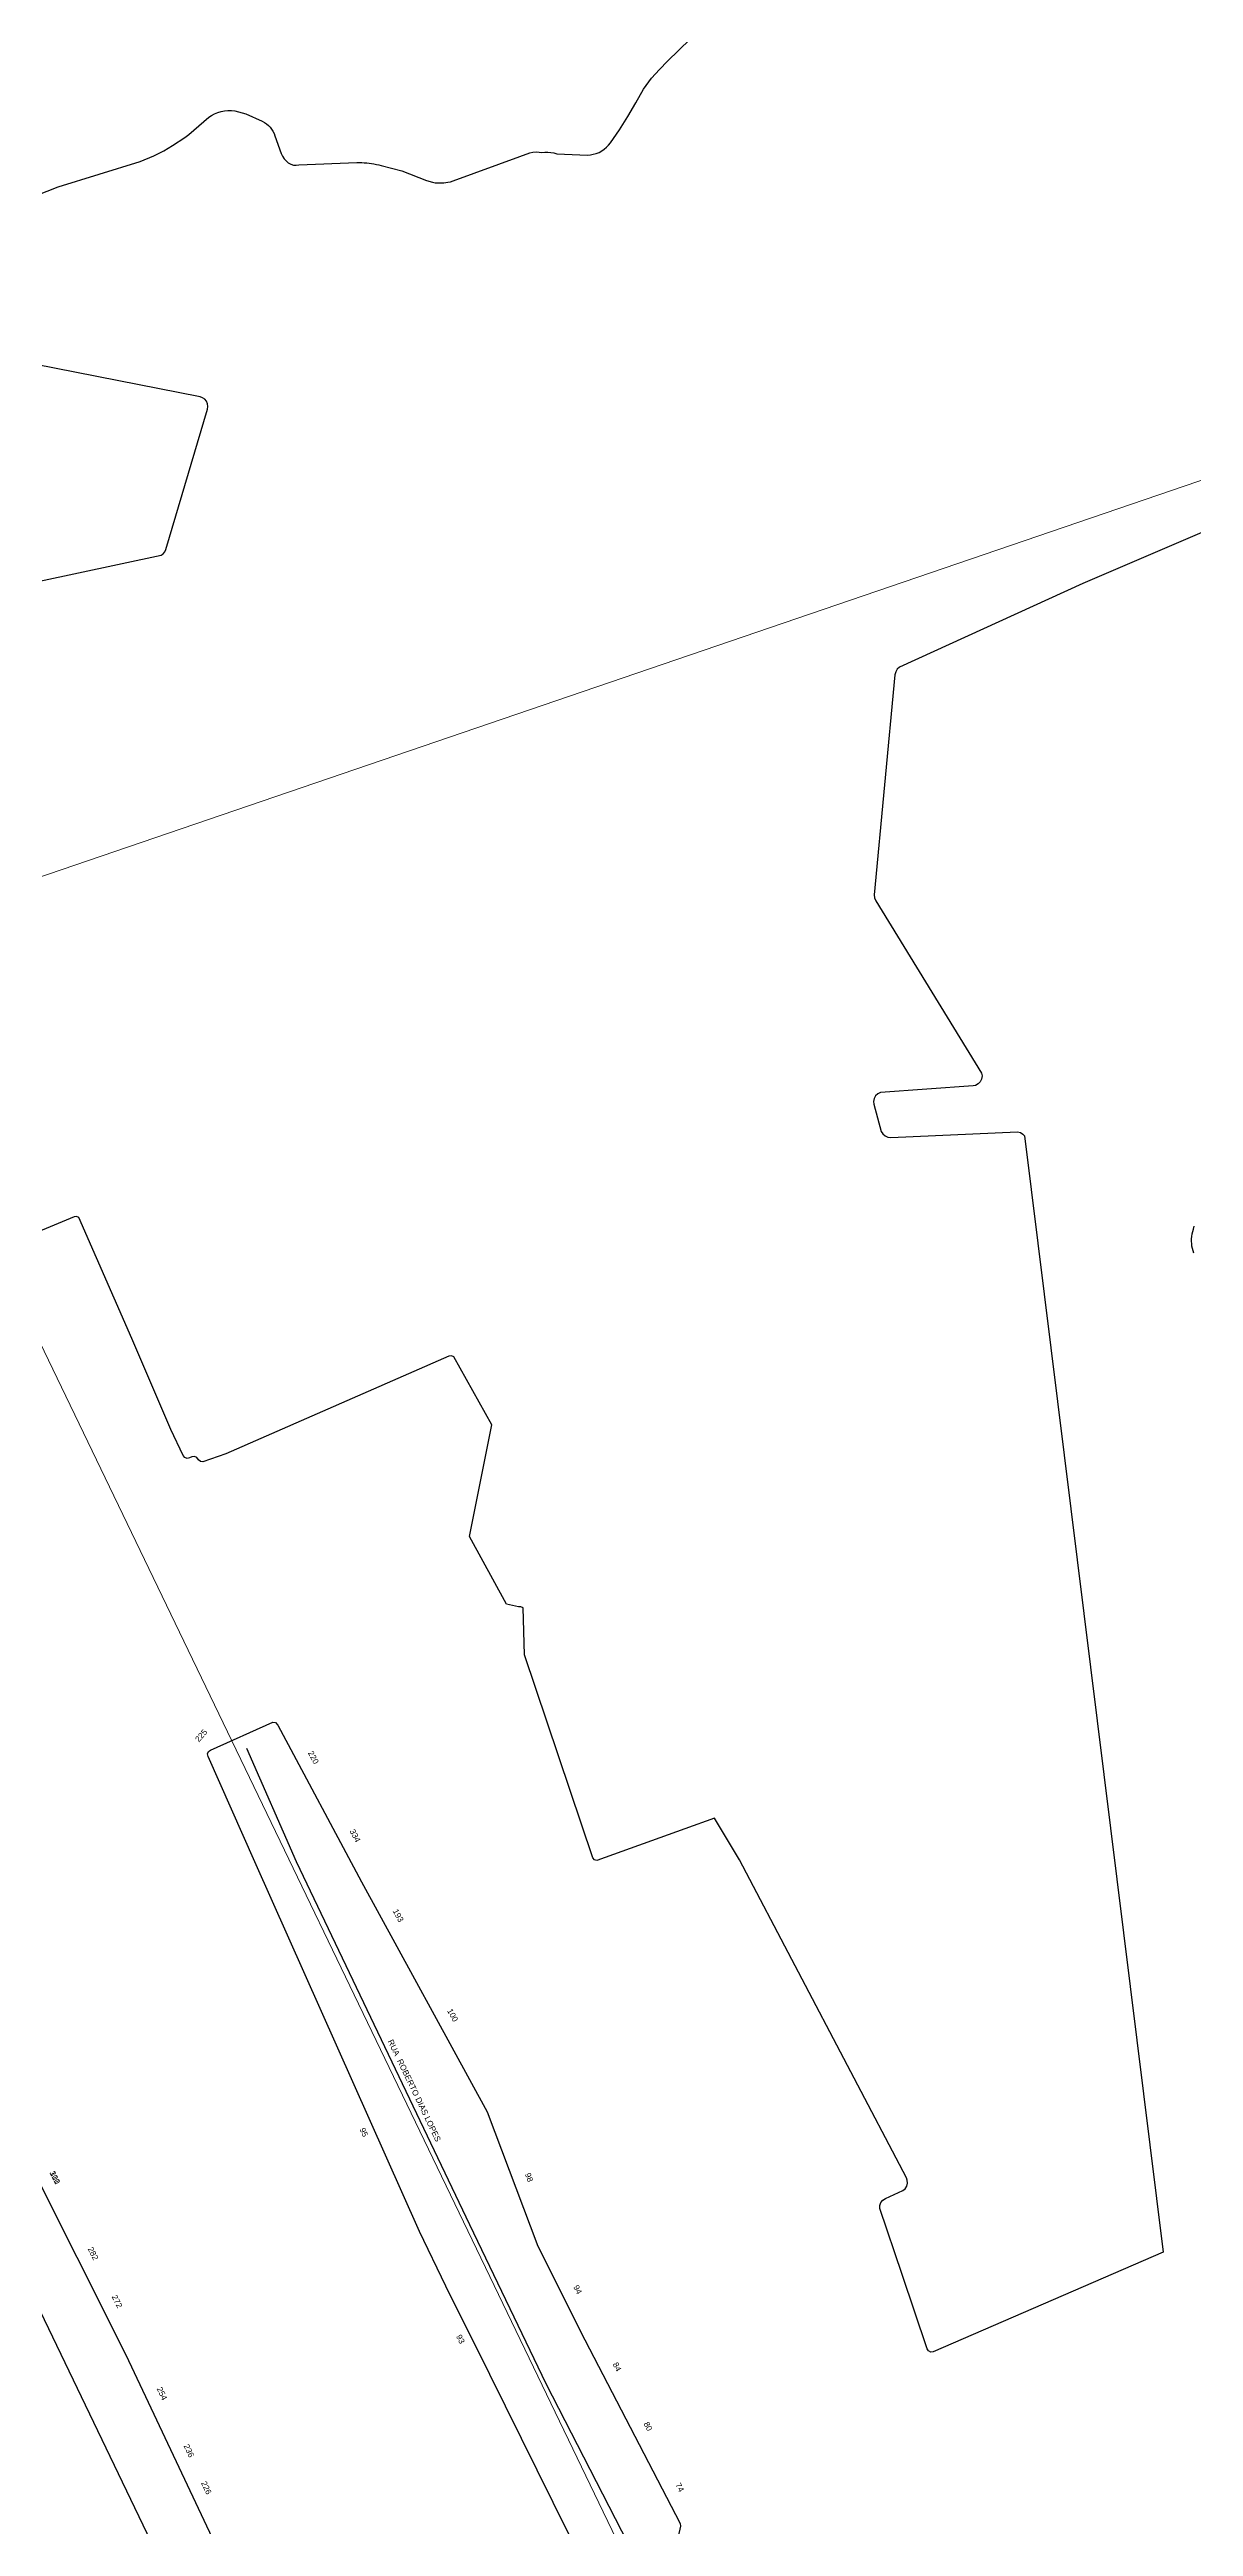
# Model space of a CAD drawing. Header units: millimetres. Extents: x 617751 to 636088, y 68402 to 77988.
# Drawn here: x 630753 to 630990, y 72248 to 72760 of the extents above; entities that cross this region are included whole.
import ezdxf

# ---------------------------------------------------------------- set-up
doc = ezdxf.new("R2010")
doc.units = ezdxf.units.MM
doc.header["$LTSCALE"] = 3
doc.header["$MEASUREMENT"] = 0
for name, color, linetype in [('ALINHAMENTO PREDIAL', 120, 'Continuous'), ('BAIRRO', 30, 'Continuous'), ('NOME LOGRADOURO', 252, 'Continuous'), ('NUMERAÇÃO', 7, 'Continuous')]:
    doc.layers.add(name, color=color, linetype=linetype)
doc.styles.get("Standard").update_dxf_attribs({"font": 'arial.ttf'})

msp = doc.modelspace()

# ---------------------------------------------------------------- linework, layer by layer
at = {"layer": 'ALINHAMENTO PREDIAL'}
for points in [[(630747.65, 72728.89), (630754.82, 72731.75), (630763.29, 72734.37), (630771.76, 72737), (630774.61, 72738.12), (630776.65, 72739.18), (630778.43, 72740.26), (630781, 72741.95), (630781.79, 72742.56), (630785.92, 72746.11), (630786.51, 72746.5), (630787.14, 72746.84), (630787.8, 72747.11), (630788.49, 72747.32), (630789.19, 72747.45), (630789.9, 72747.51), (630790.61, 72747.5), (630791.32, 72747.42), (630793.61, 72746.8), (630797.01, 72745.29), (630797.46, 72745.05), (630797.88, 72744.76), (630798.27, 72744.42), (630798.63, 72744.05), (630798.94, 72743.65), (630799.21, 72743.21), (630799.44, 72742.75), (630799.62, 72742.27), (630800.89, 72738.62), (630801.18, 72738.05), (630801.55, 72737.52), (630801.98, 72737.04), (630802.38, 72736.71), (630802.88, 72736.42), (630803.43, 72736.24), (630804.01, 72736.18), (630804.58, 72736.25), (630816.57, 72736.73), (630817.08, 72736.74), (630817.59, 72736.73), (630818.09, 72736.71), (630818.6, 72736.68), (630819.1, 72736.63), (630819.6, 72736.56), (630820.1, 72736.47), (630820.6, 72736.37), (630821.09, 72736.26), (630821.58, 72736.13), (630825.89, 72735.01), (630830.95, 72733.06), (630832.23, 72732.68), (630832.73, 72732.58), (630833.23, 72732.53), (630833.73, 72732.53), (630834.54, 72732.59), (630835.35, 72732.67), (630835.92, 72732.78), (630836.45, 72732.99), (630850.23, 72738), (630852.31, 72738.76), (630852.96, 72738.89), (630853.62, 72738.94), (630854.28, 72738.89), (630854.82, 72738.83), (630855.4, 72738.87), (630856.04, 72738.89), (630856.67, 72738.84), (630857.29, 72738.74), (630857.9, 72738.58), (630864.22, 72738.3), (630864.84, 72738.35), (630865.45, 72738.46), (630866.05, 72738.63), (630866.63, 72738.86), (630867.18, 72739.15), (630867.69, 72739.5), (630868.17, 72739.9), (630868.61, 72740.34), (630868.99, 72740.83), (630870.85, 72743.52), (630872.61, 72746.27), (630874.27, 72749.08), (630875.84, 72751.95), (630877.5, 72754.22), (630879.16, 72755.96), (630880.82, 72757.7), (630883.14, 72759.97), (630885.46, 72762.24)], [(630747.65, 72728.89), (630754.82, 72731.75), (630763.29, 72734.37), (630771.76, 72737), (630774.61, 72738.12), (630776.65, 72739.18), (630778.43, 72740.26), (630781, 72741.95), (630781.79, 72742.56), (630785.92, 72746.11), (630786.51, 72746.5), (630787.14, 72746.84), (630787.8, 72747.11), (630788.49, 72747.32), (630789.19, 72747.45), (630789.9, 72747.51), (630790.61, 72747.5), (630791.32, 72747.42), (630793.61, 72746.8), (630797.01, 72745.29), (630797.46, 72745.05), (630797.88, 72744.76), (630798.27, 72744.42), (630798.63, 72744.05), (630798.94, 72743.65), (630799.21, 72743.21), (630799.44, 72742.75), (630799.62, 72742.27), (630800.89, 72738.62), (630801.18, 72738.05), (630801.55, 72737.52), (630801.98, 72737.04), (630802.38, 72736.71), (630802.88, 72736.42), (630803.43, 72736.24), (630804.01, 72736.18), (630804.58, 72736.25), (630816.57, 72736.73), (630817.08, 72736.74), (630817.59, 72736.73), (630818.09, 72736.71), (630818.6, 72736.68), (630819.1, 72736.63), (630819.6, 72736.56), (630820.1, 72736.47), (630820.6, 72736.37), (630821.09, 72736.26), (630821.58, 72736.13), (630825.89, 72735.01), (630830.95, 72733.06), (630832.23, 72732.68), (630832.73, 72732.58), (630833.23, 72732.53), (630833.73, 72732.53), (630834.54, 72732.59), (630835.35, 72732.67), (630835.92, 72732.78), (630836.45, 72732.99), (630850.23, 72738), (630852.31, 72738.76), (630852.96, 72738.89), (630853.62, 72738.94), (630854.28, 72738.89), (630854.82, 72738.83), (630855.4, 72738.87), (630856.04, 72738.89), (630856.67, 72738.84), (630857.29, 72738.74), (630857.9, 72738.58), (630864.22, 72738.3), (630864.84, 72738.35), (630865.45, 72738.46), (630866.05, 72738.63), (630866.63, 72738.86), (630867.18, 72739.15), (630867.69, 72739.5), (630868.17, 72739.9), (630868.61, 72740.34), (630868.99, 72740.83), (630870.85, 72743.52), (630872.61, 72746.27), (630874.27, 72749.08), (630875.84, 72751.95), (630877.5, 72754.22), (630879.16, 72755.96), (630880.82, 72757.7), (630883.14, 72759.97), (630885.46, 72762.24)], [(630747.65, 72728.89), (630754.82, 72731.75), (630763.29, 72734.37), (630771.76, 72737), (630774.61, 72738.12), (630776.65, 72739.18), (630778.43, 72740.26), (630781, 72741.95), (630781.79, 72742.56), (630785.92, 72746.11), (630786.51, 72746.5), (630787.14, 72746.84), (630787.8, 72747.11), (630788.49, 72747.32), (630789.19, 72747.45), (630789.9, 72747.51), (630790.61, 72747.5), (630791.32, 72747.42), (630793.61, 72746.8), (630797.01, 72745.29), (630797.46, 72745.05), (630797.88, 72744.76), (630798.27, 72744.42), (630798.63, 72744.05), (630798.94, 72743.65), (630799.21, 72743.21), (630799.44, 72742.75), (630799.62, 72742.27), (630800.89, 72738.62), (630801.18, 72738.05), (630801.55, 72737.52), (630801.98, 72737.04), (630802.38, 72736.71), (630802.88, 72736.42), (630803.43, 72736.24), (630804.01, 72736.18), (630804.58, 72736.25), (630816.57, 72736.73), (630817.08, 72736.74), (630817.59, 72736.73), (630818.09, 72736.71), (630818.6, 72736.68), (630819.1, 72736.63), (630819.6, 72736.56), (630820.1, 72736.47), (630820.6, 72736.37), (630821.09, 72736.26), (630821.58, 72736.13), (630825.89, 72735.01), (630830.95, 72733.06), (630832.23, 72732.68), (630832.73, 72732.58), (630833.23, 72732.53), (630833.73, 72732.53), (630834.54, 72732.59), (630835.35, 72732.67), (630835.92, 72732.78), (630836.45, 72732.99), (630850.23, 72738), (630852.31, 72738.76), (630852.96, 72738.89), (630853.62, 72738.94), (630854.28, 72738.89), (630854.82, 72738.83), (630855.4, 72738.87), (630856.04, 72738.89), (630856.67, 72738.84), (630857.29, 72738.74), (630857.9, 72738.58), (630864.22, 72738.3), (630864.84, 72738.35), (630865.45, 72738.46), (630866.05, 72738.63), (630866.63, 72738.86), (630867.18, 72739.15), (630867.69, 72739.5), (630868.17, 72739.9), (630868.61, 72740.34), (630868.99, 72740.83), (630870.85, 72743.52), (630872.61, 72746.27), (630874.27, 72749.08), (630875.84, 72751.95), (630877.5, 72754.22), (630879.16, 72755.96), (630880.82, 72757.7), (630883.14, 72759.97), (630885.46, 72762.24)], [(630741.85, 72648.23), (630776.12, 72655.54), (630776.54, 72655.83), (630776.86, 72656.25), (630777.03, 72656.74), (630785.66, 72685.77), (630785.74, 72686.32), (630785.67, 72686.87), (630785.45, 72687.38), (630785.1, 72687.81), (630784.65, 72688.13), (630784.13, 72688.31), (630741.35, 72696.71)], [(630741.85, 72648.23), (630776.12, 72655.54), (630776.54, 72655.83), (630776.86, 72656.25), (630777.03, 72656.74), (630785.66, 72685.77), (630785.74, 72686.32), (630785.67, 72686.87), (630785.45, 72687.38), (630785.1, 72687.81), (630784.65, 72688.13), (630784.13, 72688.31), (630741.35, 72696.71)], [(630741.85, 72648.23), (630776.12, 72655.54), (630776.54, 72655.83), (630776.86, 72656.25), (630777.03, 72656.74), (630785.66, 72685.77), (630785.74, 72686.32), (630785.67, 72686.87), (630785.45, 72687.38), (630785.1, 72687.81), (630784.65, 72688.13), (630784.13, 72688.31), (630741.35, 72696.71)], [(631013.47, 72669.77), (630966.64, 72649.74), (630928.79, 72632.38), (630928.31, 72631.99), (630927.98, 72631.46), (630927.82, 72630.85), (630923.55, 72585.31), (630923.59, 72584.68), (630923.84, 72584.07), (630945.71, 72548.48), (630945.82, 72547.87), (630945.74, 72547.24), (630945.47, 72546.68), (630945.04, 72546.22), (630944.49, 72545.92), (630943.96, 72545.81), (630924.83, 72544.46), (630924.26, 72544.19), (630923.81, 72543.77), (630923.5, 72543.22), (630923.38, 72542.6), (630923.45, 72542.01), (630924.98, 72536.42), (630925.3, 72535.88), (630925.77, 72535.47), (630926.34, 72535.21), (630926.94, 72535.15), (630953.14, 72536.3), (630953.75, 72536.17), (630954.29, 72535.85), (630954.64, 72535.47), (630983.25, 72304.67), (630935.73, 72284.02), (630935.22, 72284), (630934.76, 72284.24), (630934.48, 72284.66), (630929.34, 72300.06), (630924.67, 72313.7), (630924.7, 72314.33), (630924.91, 72314.92), (630925.29, 72315.41), (630925.85, 72315.78), (630929.42, 72317.38), (630929.9, 72317.77), (630930.25, 72318.3), (630930.41, 72318.9), (630930.37, 72319.52), (630930.2, 72320.02), (630895.69, 72385.81), (630890.52, 72394.4), (630884.35, 72392.19), (630866.18, 72385.62), (630865.69, 72385.8), (630865.36, 72386.19), (630851.25, 72428.2), (630850.96, 72437.89), (630850.49, 72438.11), (630849.97, 72438.07), (630847.49, 72438.68), (630839.87, 72452.65), (630844.47, 72475.76), (630836.59, 72489.8), (630836.12, 72490), (630835.6, 72489.93), (630789.46, 72469.77), (630784.74, 72468.05), (630784.24, 72468.15), (630783.85, 72468.5), (630783.46, 72468.99), (630782.99, 72469.19), (630782.47, 72469.13), (630781.99, 72468.89), (630781.48, 72468.79), (630780.99, 72468.97), (630780.65, 72469.36), (630778.08, 72474.79), (630770.06, 72493.6), (630759.07, 72518.59), (630758.59, 72518.79), (630758.08, 72518.72), (630671.86, 72482.85)], [(631013.47, 72669.77), (630966.64, 72649.74), (630928.79, 72632.38), (630928.31, 72631.99), (630927.98, 72631.46), (630927.82, 72630.85), (630923.55, 72585.31), (630923.59, 72584.68), (630923.84, 72584.07), (630945.71, 72548.48), (630945.82, 72547.87), (630945.74, 72547.24), (630945.47, 72546.68), (630945.04, 72546.22), (630944.49, 72545.92), (630943.96, 72545.81), (630924.83, 72544.46), (630924.26, 72544.19), (630923.81, 72543.77), (630923.5, 72543.22), (630923.38, 72542.6), (630923.45, 72542.01), (630924.98, 72536.42), (630925.3, 72535.88), (630925.77, 72535.47), (630926.34, 72535.21), (630926.94, 72535.15), (630953.14, 72536.3), (630953.75, 72536.17), (630954.29, 72535.85), (630954.64, 72535.47), (630983.25, 72304.67), (630935.73, 72284.02), (630935.22, 72284), (630934.76, 72284.24), (630934.48, 72284.66), (630929.34, 72300.06), (630924.67, 72313.7), (630924.7, 72314.33), (630924.91, 72314.92), (630925.29, 72315.41), (630925.85, 72315.78), (630929.42, 72317.38), (630929.9, 72317.77), (630930.25, 72318.3), (630930.41, 72318.9), (630930.37, 72319.52), (630930.2, 72320.02), (630895.69, 72385.81), (630890.52, 72394.4), (630884.35, 72392.19), (630866.18, 72385.62), (630865.69, 72385.8), (630865.36, 72386.19), (630851.25, 72428.2), (630850.96, 72437.89), (630850.49, 72438.11), (630849.97, 72438.07), (630847.49, 72438.68), (630839.87, 72452.65), (630844.47, 72475.76), (630836.59, 72489.8), (630836.12, 72490), (630835.6, 72489.93), (630789.46, 72469.77), (630784.74, 72468.05), (630784.24, 72468.15), (630783.85, 72468.5), (630783.46, 72468.99), (630782.99, 72469.19), (630782.47, 72469.13), (630781.99, 72468.89), (630781.48, 72468.79), (630780.99, 72468.97), (630780.65, 72469.36), (630778.08, 72474.79), (630770.06, 72493.6), (630759.07, 72518.59), (630758.59, 72518.79), (630758.08, 72518.72), (630671.86, 72482.85)], [(630989.63, 72511.21), (630989.46, 72511.69), (630989.33, 72512.18), (630989.23, 72512.68), (630989.17, 72513.19), (630989.14, 72513.7), (630989.15, 72514.2), (630989.19, 72514.71), (630989.27, 72515.21), (630989.39, 72515.71), (630989.53, 72516.2), (630989.7, 72516.82)], [(630989.63, 72511.21), (630989.46, 72511.69), (630989.33, 72512.18), (630989.23, 72512.68), (630989.17, 72513.19), (630989.14, 72513.7), (630989.15, 72514.2), (630989.19, 72514.71), (630989.27, 72515.21), (630989.39, 72515.71), (630989.53, 72516.2), (630989.7, 72516.82)], [(630880.03, 72206.66), (630844.08, 72279.33), (630834.94, 72297.62), (630829.52, 72308.9), (630795.46, 72385.38), (630785.79, 72407.17), (630785.71, 72407.68), (630785.9, 72408.16), (630786.3, 72408.49), (630799.2, 72414.25), (630799.72, 72414.16), (630800.23, 72413.65), (630817.51, 72381.21), (630843.47, 72333.7), (630853.97, 72305.93), (630863.69, 72286.55), (630883.42, 72248.57), (630883.47, 72247.98), (630882.48, 72243.76)], [(630880.03, 72206.66), (630844.08, 72279.33), (630834.94, 72297.62), (630829.52, 72308.9), (630795.46, 72385.38), (630785.79, 72407.17), (630785.71, 72407.68), (630785.9, 72408.16), (630786.3, 72408.49), (630799.2, 72414.25), (630799.72, 72414.16), (630800.23, 72413.65), (630817.51, 72381.21), (630843.47, 72333.7), (630853.97, 72305.93), (630863.69, 72286.55), (630883.42, 72248.57), (630883.47, 72247.98), (630882.48, 72243.76)], [(630717.94, 72384.67), (630768.81, 72283.43), (630795.85, 72225.98)], [(630717.94, 72384.67), (630768.81, 72283.43), (630795.85, 72225.98)]]:
    msp.add_lwpolyline(points, dxfattribs=at)
at = {"layer": 'BAIRRO', "lineweight": 20}
msp.add_lwpolyline([(631229.65, 72848.57), (631153.65, 72726.57), (630711.19, 72575.39), (630906.39, 72170.25), (630821.33, 72131.07), (630972.89, 71745.61)], dxfattribs=at)
at = {"layer": 'NOME LOGRADOURO'}
for points in [[(630839.95, 72310.34), (630804.05, 72385.37), (630793.81, 72408.78)], [(630712.16, 72369.62), (630751.11, 72292.45), (630780.77, 72230.63), (630781.55, 72229.03)], [(630908.21, 72169.63), (630890.35, 72203.61), (630890.13, 72204.08), (630889.96, 72204.58), (630889.85, 72205.09), (630889.79, 72205.61), (630889.78, 72206.13), (630889.91, 72209.47), (630889.9, 72209.99), (630889.84, 72210.51), (630889.72, 72211.02), (630889.56, 72211.52), (630855.69, 72277.44), (630839.95, 72310.34)]]:
    msp.add_lwpolyline(points, dxfattribs=at)

# ---------------------------------------------------------------- texts
msp.add_text('RUA  ROBERTO DIAS LOPES', height=1.2, rotation=295.57, dxfattribs=at).set_placement((630822.91, 72348.28))
at = {"layer": 'NUMERAÇÃO'}
for s, rotation, p in [('225', 48.8388, (630783.9, 72410.05)), ('225', 48.8388, (630783.9, 72410.05)), ('220', 298.0203, (630806.4, 72407.92)), ('334', 298.0203, (630815.03, 72391.73)), ('193', 298.6151, (630823.93, 72375.21)), ('100', 298.6151, (630835.18, 72354.61)), ('95', 293.9693, (630817.09, 72330.06)), ('111', 296.646, (630752.97, 72321.09)), ('300', 296.646, (630752.97, 72321.09)), ('98', 290.6745, (630851.29, 72320.79)), ('282', 296.646, (630760.87, 72305.36)), ('272', 296.646, (630765.84, 72295.46)), ('94', 296.5907, (630861.28, 72297.49)), ('93', 296.5265, (630837.05, 72287.24)), ('84', 297.4428, (630869.41, 72281.5)), ('254', 295.1721, (630775.14, 72276.43)), ('254', 295.1721, (630775.14, 72276.43)), ('254', 295.1721, (630775.14, 72276.43)), ('80', 297.4428, (630875.81, 72269.2)), ('236', 295.1721, (630780.71, 72264.6)), ('226', 295.1721, (630784.31, 72256.95)), ('74', 297.4428, (630882.37, 72256.57))]:
    msp.add_text(s, height=1.2, rotation=rotation, dxfattribs=at).set_placement(p)

doc.saveas('drawing.dxf')
